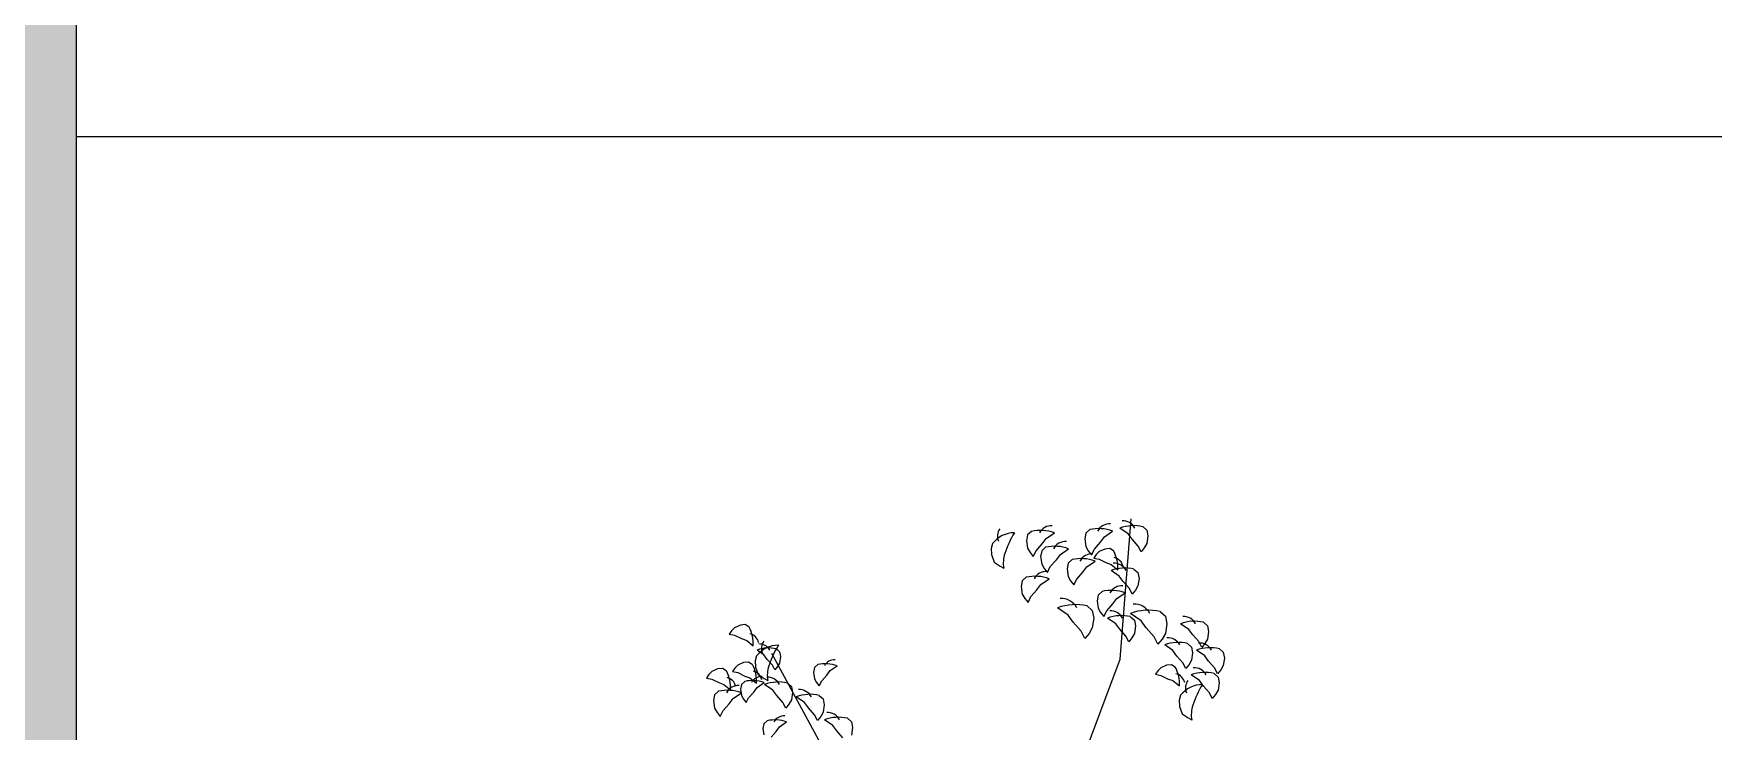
# Model space of a CAD drawing. Header units: millimetres. Extents: x 61831 to 121408, y 302 to 24841.
# Drawn here: x 69110 to 76121, y 9662 to 12571 of the extents above; entities that cross this region are included whole.
import ezdxf

# ---------------------------------------------------------------- set-up
doc = ezdxf.new("R2010")
doc.units = ezdxf.units.MM
doc.layers.add('www.cad-blocks.net', color=7, linetype='Continuous')

# ---------------------------------------------------------------- blocks, each defined once
blk = doc.blocks.new('A$C09CF175E')
at = {"color": 45}
for p, q in [((3408.8, 6705.2), (3455.7, 7291)), ((2236.4, 6213.1), (1955.1, 6728.6)), ((3186.6, 6110.4), (3408.8, 6705.2))]:
    blk.add_line(p, q, dxfattribs=at)
at = {"color": 74}
for p, q in [((3023, 7223.2), (3018.5, 7199.3)), ((3039.5, 7238.1), (3023, 7223.2)), ((3100.8, 7208.3), (3135.1, 7232.2)), ((3266, 7230.6), (3261.5, 7206.7)), ((3282.4, 7245.5), (3266, 7230.6)), ((3343.7, 7215.6), (3378.1, 7239.5)), ((3442.6, 7228.1), (3408.2, 7252)), ((3459.1, 7205.7), (3442.6, 7228.1)), ((3503.9, 7258), (3520.4, 7243)), ((3520.4, 7243), (3524.8, 7219.1)), ((2877.1, 7187.7), (2871.1, 7166.8)), ((2871.1, 7166.8), (2872.6, 7141.4)), ((3018.5, 7199.3), (3023, 7167.9)), ((3023, 7167.9), (3033.5, 7150)), ((3046.9, 7133.6), (3058.9, 7157.5)), ((3058.9, 7157.5), (3084.3, 7185.9)), ((3081.9, 7157), (3077.4, 7133.1)), ((3098.4, 7171.9), (3081.9, 7157)), ((3084.3, 7185.9), (3100.8, 7208.3)), ((3159.7, 7142), (3194, 7166)), ((3261.5, 7206.7), (3266, 7175.3)), ((3266, 7175.3), (3276.4, 7157.4)), ((3276.4, 7157.4), (3289.9, 7140.9)), ((3289.9, 7140.9), (3301.9, 7164.8)), ((3301.9, 7164.8), (3327.3, 7193.2)), ((3321.4, 7153.8), (3309.3, 7141.2)), ((3345.7, 7164.7), (3321.4, 7153.8)), ((3327.3, 7193.2), (3343.7, 7215.6)), ((3366.1, 7166.6), (3345.7, 7164.7)), ((3382, 7156.8), (3366.1, 7166.6)), ((3484.5, 7177.3), (3459.1, 7205.7)), ((3496.4, 7153.4), (3484.5, 7177.3)), ((3509.9, 7169.8), (3496.4, 7153.4)), ((3520.4, 7187.7), (3509.9, 7169.8)), ((3524.8, 7219.1), (3520.4, 7187.7)), ((2872.6, 7141.4), (2883.1, 7110)), ((2883.1, 7110), (2908.5, 7093.6)), ((2908.5, 7093.6), (2923.4, 7084.6)), ((3033.5, 7150), (3046.9, 7133.6)), ((3077.4, 7133.1), (3081.9, 7101.7)), ((3081.9, 7101.7), (3092.4, 7083.8)), ((3092.4, 7083.8), (3105.8, 7067.3)), ((3105.8, 7067.3), (3117.8, 7091.2)), ((3117.8, 7091.2), (3143.2, 7119.6)), ((3143.2, 7119.6), (3159.7, 7142)), ((3192.3, 7105.5), (3187.9, 7081.6)), ((3187.9, 7081.6), (3192.3, 7050.2)), ((3208.8, 7120.4), (3192.3, 7105.5)), ((3253.6, 7068.1), (3270.1, 7090.5)), ((3270.1, 7090.5), (3304.5, 7114.5)), ((3309.3, 7141.2), (3299.1, 7126.5)), ((3299.1, 7126.5), (3321.2, 7122.4)), ((3321.2, 7122.4), (3350.1, 7108.3)), ((3350.1, 7108.3), (3372, 7100.2)), ((3372, 7100.2), (3399.3, 7077.9)), ((3467.1, 7081.4), (3483.5, 7066.4)), ((3000.9, 7031.9), (2996.4, 7008)), ((3017.4, 7046.9), (3000.9, 7031.9)), ((3062.2, 6994.6), (3078.7, 7017)), ((3078.7, 7017), (3113.1, 7040.9)), ((3192.3, 7050.2), (3202.8, 7032.3)), ((3202.8, 7032.3), (3216.3, 7015.8)), ((3216.3, 7015.8), (3228.2, 7039.7)), ((3228.2, 7039.7), (3253.6, 7068.1)), ((3405.8, 7051.5), (3371.4, 7075.4)), ((3422.2, 7029.1), (3405.8, 7051.5)), ((3447.7, 7000.7), (3422.2, 7029.1)), ((3483.5, 7011.2), (3473.1, 6993.2)), ((3483.5, 7066.4), (3488, 7042.5)), ((3488, 7042.5), (3483.5, 7011.2)), ((2996.4, 7008), (3000.9, 6976.6)), ((3000.9, 6976.6), (3011.4, 6958.7)), ((3011.4, 6958.7), (3024.8, 6942.3)), ((3024.8, 6942.3), (3036.8, 6966.2)), ((3036.8, 6966.2), (3062.2, 6994.6)), ((3317.5, 6973), (3313, 6949.1)), ((3313, 6949.1), (3317.5, 6917.8)), ((3334, 6988), (3317.5, 6973)), ((3378.8, 6935.7), (3395.3, 6958.1)), ((3395.3, 6958.1), (3429.6, 6982)), ((3459.6, 6976.8), (3447.7, 7000.7)), ((3473.1, 6993.2), (3459.6, 6976.8)), ((3192.1, 6888.6), (3147.4, 6919.7)), ((3213.5, 6859.5), (3192.1, 6888.6)), ((3271.8, 6927.5), (3293.2, 6908.1)), ((3293.2, 6908.1), (3299, 6877)), ((3299, 6877), (3293.2, 6836.2)), ((3317.5, 6917.8), (3328, 6899.8)), ((3328, 6899.8), (3341.4, 6883.4)), ((3341.4, 6883.4), (3353.4, 6907.3)), ((3353.4, 6907.3), (3378.8, 6935.7)), ((3391.1, 6852.8), (3356.7, 6876.7)), ((3496.9, 6865.2), (3452.2, 6896.3)), ((3452.4, 6882.7), (3468.8, 6867.8)), ((3576.6, 6904), (3598, 6884.6)), ((3598, 6884.6), (3603.8, 6853.5)), ((1788, 6824), (1777.8, 6809.3)), ((1777.8, 6809.3), (1799.9, 6805.2)), ((1800.1, 6836.6), (1788, 6824)), ((1799.9, 6805.2), (1828.8, 6791.2)), ((1824.5, 6847.5), (1800.1, 6836.6)), ((1844.9, 6849.4), (1824.5, 6847.5)), ((1860.8, 6839.6), (1844.9, 6849.4)), ((3246.5, 6822.6), (3213.5, 6859.5)), ((3262.1, 6791.5), (3246.5, 6822.6)), ((3279.5, 6812.9), (3262.1, 6791.5)), ((3293.2, 6836.2), (3279.5, 6812.9)), ((3407.5, 6830.4), (3391.1, 6852.8)), ((3432.9, 6802), (3407.5, 6830.4)), ((3444.9, 6778.1), (3432.9, 6802)), ((3468.8, 6812.5), (3458.3, 6794.6)), ((3468.8, 6867.8), (3473.3, 6843.9)), ((3473.3, 6843.9), (3468.8, 6812.5)), ((3518.3, 6836.1), (3496.9, 6865.2)), ((3551.3, 6799.2), (3518.3, 6836.1)), ((3598, 6812.8), (3584.4, 6789.4)), ((3603.8, 6853.5), (3598, 6812.8)), ((3695.9, 6829.4), (3661.5, 6853.3)), ((3712.3, 6807), (3695.9, 6829.4)), ((3737.7, 6778.6), (3712.3, 6807)), ((3757.2, 6859.3), (3773.6, 6844.3)), ((3773.6, 6844.3), (3778.1, 6820.4)), ((3778.1, 6820.4), (3773.6, 6789.1)), ((1828.8, 6791.2), (1850.8, 6783)), ((1850.8, 6783), (1878.1, 6760.7)), ((1922.9, 6723.5), (1893.9, 6743.6)), ((1974.5, 6748.7), (1988.3, 6736.1)), ((1988.3, 6736.1), (1992.1, 6716)), ((3458.3, 6794.6), (3444.9, 6778.1)), ((3566.9, 6768.1), (3551.3, 6799.2)), ((3584.4, 6789.4), (3566.9, 6768.1)), ((3629.6, 6741.1), (3595.2, 6765)), ((3646.1, 6718.7), (3629.6, 6741.1)), ((3690.9, 6771), (3707.4, 6756.1)), ((3707.4, 6756.1), (3711.8, 6732.2)), ((3711.8, 6732.2), (3707.4, 6700.8)), ((3762.1, 6719), (3727.8, 6743)), ((3749.7, 6754.7), (3737.7, 6778.6)), ((3763.2, 6771.1), (3749.7, 6754.7)), ((3773.6, 6789.1), (3763.2, 6771.1)), ((3823.4, 6748.9), (3839.9, 6734)), ((3839.9, 6734), (3844.4, 6710.1)), ((1729.5, 6664.6), (1705.2, 6653.7)), ((1749.9, 6666.5), (1729.5, 6664.6)), ((1765.8, 6656.6), (1749.9, 6666.5)), ((1801.6, 6668.2), (1791.4, 6653.5)), ((1813.7, 6680.8), (1801.6, 6668.2)), ((1838, 6691.7), (1813.7, 6680.8)), ((1858.4, 6693.6), (1838, 6691.7)), ((1874.3, 6683.7), (1858.4, 6693.6)), ((1892.3, 6719.1), (1886.3, 6698.2)), ((1886.3, 6698.2), (1887.8, 6672.8)), ((1887.8, 6672.8), (1898.3, 6641.4)), ((1936.7, 6704.6), (1922.9, 6723.5)), ((1958.1, 6680.7), (1936.7, 6704.6)), ((1968.2, 6660.6), (1958.1, 6680.7)), ((1979.5, 6674.4), (1968.2, 6660.6)), ((1988.3, 6689.5), (1979.5, 6674.4)), ((1992.1, 6716), (1988.3, 6689.5)), ((2133.6, 6670.4), (2129.8, 6650.2)), ((2147.4, 6682.9), (2133.6, 6670.4)), ((2199.1, 6657.8), (2228, 6677.9)), ((3578.7, 6669.6), (3566.6, 6657)), ((3603.1, 6680.5), (3578.7, 6669.6)), ((3623.5, 6682.4), (3603.1, 6680.5)), ((3639.4, 6672.5), (3623.5, 6682.4)), ((3671.5, 6690.3), (3646.1, 6718.7)), ((3683.4, 6666.4), (3671.5, 6690.3)), ((3696.9, 6682.8), (3683.4, 6666.4)), ((3707.4, 6700.8), (3696.9, 6682.8)), ((3778.6, 6696.6), (3762.1, 6719)), ((3804, 6668.2), (3778.6, 6696.6)), ((3816, 6644.3), (3804, 6668.2)), ((3829.4, 6660.8), (3816, 6644.3)), ((3839.9, 6678.7), (3829.4, 6660.8)), ((3844.4, 6710.1), (3839.9, 6678.7)), ((1693.1, 6641.1), (1682.9, 6626.4)), ((1682.9, 6626.4), (1705, 6622.2)), ((1705.2, 6653.7), (1693.1, 6641.1)), ((1705, 6622.2), (1733.9, 6608.2)), ((1733.9, 6608.2), (1755.8, 6600.1)), ((1755.8, 6600.1), (1783.1, 6577.8)), ((1791.4, 6653.5), (1813.5, 6649.3)), ((1813.5, 6649.3), (1842.4, 6635.3)), ((1828.8, 6600.1), (1825, 6579.9)), ((1842.6, 6612.7), (1828.8, 6600.1)), ((1842.4, 6635.3), (1864.3, 6627.2)), ((1864.3, 6627.2), (1891.6, 6604.9)), ((1894.2, 6587.5), (1923.2, 6607.6)), ((1898.3, 6641.4), (1923.7, 6625)), ((1923.7, 6625), (1938.7, 6616)), ((1959.7, 6576.2), (1925.3, 6600.1)), ((2021, 6606.1), (2037.4, 6591.1)), ((2037.4, 6591.1), (2041.9, 6567.2)), ((2129.8, 6650.2), (2133.6, 6623.8)), ((2133.6, 6623.8), (2142.4, 6608.7)), ((2142.4, 6608.7), (2153.7, 6594.9)), ((2153.7, 6594.9), (2163.8, 6615)), ((2163.8, 6615), (2185.2, 6638.9)), ((2185.2, 6638.9), (2199.1, 6657.8)), ((3566.6, 6657), (3556.4, 6642.3)), ((3556.4, 6642.3), (3578.5, 6638.1)), ((3578.5, 6638.1), (3607.4, 6624.1)), ((3607.4, 6624.1), (3629.4, 6616)), ((3629.4, 6616), (3656.7, 6593.7)), ((3740.1, 6616), (3705.7, 6639.9)), ((3756.5, 6593.6), (3740.1, 6616)), ((3781.9, 6565.2), (3756.5, 6593.6)), ((3801.4, 6645.9), (3817.8, 6631)), ((3817.8, 6631), (3822.3, 6607.1)), ((3822.3, 6607.1), (3817.8, 6575.7)), ((1716.8, 6556.6), (1712.3, 6532.7)), ((1712.3, 6532.7), (1716.8, 6501.3)), ((1733.2, 6571.6), (1716.8, 6556.6)), ((1778.1, 6519.3), (1794.5, 6541.7)), ((1794.5, 6541.7), (1828.9, 6565.6)), ((1825, 6579.9), (1828.8, 6553.5)), ((1828.8, 6553.5), (1837.6, 6538.4)), ((1837.6, 6538.4), (1848.9, 6524.6)), ((1848.9, 6524.6), (1859, 6544.7)), ((1859, 6544.7), (1880.4, 6568.6)), ((1880.4, 6568.6), (1894.2, 6587.5)), ((1976.1, 6553.8), (1959.7, 6576.2)), ((2001.5, 6525.4), (1976.1, 6553.8)), ((2013.5, 6501.5), (2001.5, 6525.4)), ((2037.4, 6535.9), (2027, 6517.9)), ((2041.9, 6567.2), (2037.4, 6535.9)), ((2092.2, 6524.7), (2057.8, 6548.6)), ((2108.6, 6502.3), (2092.2, 6524.7)), ((2153.5, 6554.6), (2169.9, 6539.6)), ((2169.9, 6539.6), (2174.4, 6515.7)), ((3661.7, 6555), (3655.7, 6534)), ((3655.7, 6534), (3657.2, 6508.6)), ((3793.9, 6541.3), (3781.9, 6565.2)), ((3807.3, 6557.8), (3793.9, 6541.3)), ((3817.8, 6575.7), (3807.3, 6557.8)), ((1716.8, 6501.3), (1727.2, 6483.4)), ((1727.2, 6483.4), (1740.7, 6467)), ((1740.7, 6467), (1752.7, 6490.9)), ((1752.7, 6490.9), (1778.1, 6519.3)), ((2027, 6517.9), (2013.5, 6501.5)), ((2134.1, 6473.9), (2108.6, 6502.3)), ((2146, 6450), (2134.1, 6473.9)), ((2159.5, 6466.4), (2146, 6450)), ((2169.9, 6484.3), (2159.5, 6466.4)), ((2174.4, 6515.7), (2169.9, 6484.3)), ((2210, 6429), (2175.6, 6452.9)), ((2271.3, 6458.9), (2287.8, 6444)), ((3657.2, 6508.6), (3667.6, 6477.3)), ((3667.6, 6477.3), (3693.1, 6460.8)), ((3693.1, 6460.8), (3708, 6451.9)), ((1922.6, 6436.1), (1918.8, 6415.9)), ((1918.8, 6415.9), (1922.6, 6389.5)), ((1936.4, 6448.6), (1922.6, 6436.1)), ((1952.8, 6380.7), (1974.2, 6404.6)), ((1974.2, 6404.6), (1988, 6423.5)), ((1988, 6423.5), (2017, 6443.6)), ((2226.4, 6406.6), (2210, 6429)), ((2251.9, 6378.2), (2226.4, 6406.6)), ((2287.8, 6444), (2292.2, 6420.1)), ((2292.2, 6420.1), (2287.8, 6388.7))]:
    blk.add_line(p, q, dxfattribs=at)
for centre, radius, start, end in [((2968.3, 7117.4), 115.2, 90, 142.34561), ((2953.7, 7217.7), 56.2, 146.20552, 200.36584), ((3315.3, 7018.2), 407.9, 148.29262, 161.75221), ((3077.2, 7073.7), 168.7, 69.91724, 102.9349), ((3122.9, 7204.6), 57.6, 86.70309, 151.37329), ((3320.2, 7081.1), 168.7, 69.91724, 102.9349), ((3365.8, 7212), 57.6, 86.70309, 151.37329), ((3466.1, 7093.5), 168.7, 77.0651, 110.08276), ((3420.5, 7224.4), 57.6, 28.62671, 93.29691), ((3136.1, 7007.5), 168.7, 69.91724, 102.9349), ((3181.8, 7138.4), 57.6, 86.70309, 151.37329), ((3257.7, 7088.1), 142, 355.87284, 28.8905), ((3048, 7106.3), 126.4, 161.75221, 189.87233), ((3246.6, 6956), 168.7, 69.91724, 102.9349), ((3292.2, 7086.9), 57.6, 86.70309, 151.37329), ((3429.3, 6917), 168.7, 77.0651, 110.08276), ((3383.7, 7047.8), 57.6, 28.62671, 93.29691), ((3374.2, 7081.5), 48.5, 12.6587, 77.32889), ((3055.1, 6882.4), 168.7, 69.91724, 102.9349), ((3100.8, 7013.3), 57.6, 86.70309, 151.37329), ((3417.4, 6954.4), 57.6, 86.70309, 151.37329), ((3163.3, 6883.9), 74.8, 28.62671, 93.29691), ((3371.7, 6823.6), 168.7, 69.91724, 102.9349), ((3222.7, 6713.7), 219.3, 77.0651, 110.08276), ((3414.6, 6718.3), 168.7, 77.0651, 110.08276), ((3369, 6849.2), 57.6, 28.62671, 93.29691), ((3527.5, 6690.3), 219.3, 77.0651, 110.08276), ((3468.2, 6860.4), 74.8, 28.62671, 93.29691), ((3673.8, 6825.7), 57.6, 28.62671, 93.29691), ((1736.4, 6771), 142, 355.87284, 28.8905), ((1852.9, 6764.3), 48.5, 12.6587, 77.32889), ((3719.4, 6694.9), 168.7, 77.0651, 110.08276), ((1983.5, 6648.7), 115.2, 90, 142.34561), ((1942.7, 6610.2), 142, 77.0651, 110.08276), ((1904.2, 6720.4), 48.5, 28.62671, 93.29691), ((1968.9, 6749.1), 56.2, 146.20552, 200.36584), ((2330.5, 6549.6), 407.9, 148.29262, 161.75221), ((3653.2, 6606.6), 168.7, 77.0651, 110.08276), ((3607.5, 6737.4), 57.6, 28.62671, 93.29691), ((3785.7, 6584.5), 168.7, 77.0651, 110.08276), ((3740, 6715.4), 57.6, 28.62671, 93.29691), ((1750, 6615.1), 142, 355.87284, 28.8905), ((2063.2, 6637.7), 126.4, 161.75221, 189.87233), ((2179.2, 6544.5), 142, 69.91724, 102.9349), ((2217.7, 6654.7), 48.5, 86.70309, 151.37329), ((3515, 6603.9), 142, 355.87284, 28.8905), ((3717.9, 6612.4), 57.6, 28.62671, 93.29691), ((1641.5, 6588), 142, 355.87284, 28.8905), ((1816.6, 6538), 57.6, 86.70309, 151.37329), ((1758, 6581.3), 48.5, 12.6587, 77.32889), ((1874.4, 6474.2), 142, 69.91724, 102.9349), ((1912.9, 6584.4), 48.5, 86.70309, 151.37329), ((1866.5, 6608.4), 48.5, 12.6587, 77.32889), ((1983.2, 6441.7), 168.7, 77.0651, 110.08276), ((1937.6, 6572.5), 57.6, 28.62671, 93.29691), ((3631.5, 6597.3), 48.5, 12.6587, 77.32889), ((3752.9, 6484.6), 115.2, 90, 142.34561), ((3738.3, 6585), 56.2, 146.20552, 200.36584), ((3763.6, 6481.5), 168.7, 77.0651, 110.08276), ((4099.9, 6385.4), 407.9, 148.29262, 161.75221), ((1771, 6407.1), 168.7, 69.91724, 102.9349), ((2115.7, 6390.2), 168.7, 77.0651, 110.08276), ((2070.1, 6521), 57.6, 28.62671, 93.29691), ((1968.2, 6310.2), 142, 69.91724, 102.9349), ((2006.6, 6420.4), 48.5, 86.70309, 151.37329), ((2233.5, 6294.5), 168.7, 77.0651, 110.08276), ((2187.9, 6425.4), 57.6, 28.62671, 93.29691), ((3832.6, 6473.5), 126.4, 161.75221, 189.87233)]:
    blk.add_arc(centre, radius, start, end, dxfattribs=at)
blk = doc.blocks.new('FORMAT')
at = {"layer": 'www.cad-blocks.net', "true_color": 0x444444}
blk.add_hatch(color=250, dxfattribs=at).paths.add_polyline_path([(69289.5, 24841.1), (61831.5, 24841.1), (61831.5, 301.7), (69289.5, 301.7)])
at = {"layer": 'www.cad-blocks.net', "color": 155, "true_color": 0x546d8e}
blk.add_line((69289.5, 12142.6), (121407.7, 12142.6), dxfattribs=at)
blk.add_lwpolyline([(69289.5, 22745.2), (121407.7, 22745.2), (121407.7, 1594), (69289.5, 1594)], close=True, dxfattribs=at)

msp = doc.modelspace()

# ---------------------------------------------------------------- block references
for name, p in [('FORMAT', (0, 0)), ('A$C09CF175E', (70235.6, 3257.8))]:
    msp.add_blockref(name, p)

doc.saveas('drawing.dxf')
